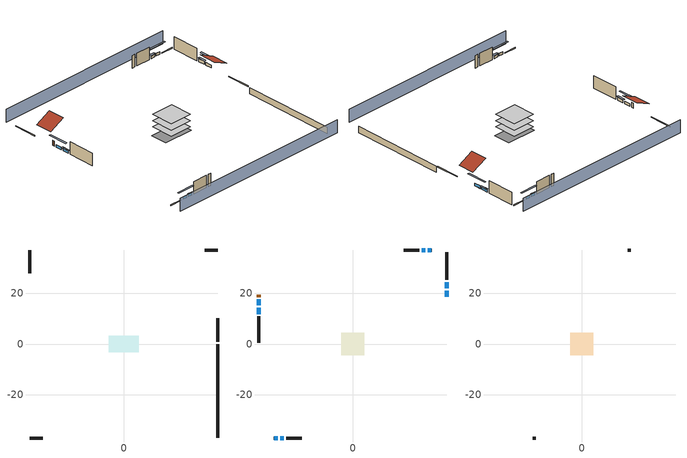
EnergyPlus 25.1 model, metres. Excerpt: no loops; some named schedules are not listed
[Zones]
basement - unconditioned
 floor foundation (Slab1 construction): -5.95,-3.31 -5.95,3.31 5.95,3.31 5.95,-3.31 z-2.13
 wall outside (RimJoist1 construction): 37.1,0.9 37.1,10.07 z0.3:0.61
 wall outside (RimJoist2 construction): -37.1,-37.1 -32.01,-37.1 z0.3:0.61
 wall outside (RimJoist3 construction): -37.1,37.1 -37.1,27.92 z0.3:0.61
 wall outside (RimJoist4 construction): 37.1,37.1 32.01,37.1 z0.3:0.61
 wall foundation (FoundationWall1 construction): 37.1,-37.1 37.1,-0.03 z-2.13:0.3
conditioned space
 floor to basement - unconditioned (Floor1 construction): -4.44,-4.44 -4.44,4.44 4.44,4.44 4.44,-4.44 z0.3
 floor adiabatic (AdiabaticFloorConstruction): -4.44,-4.44 -4.44,4.44 4.44,4.44 4.44,-4.44 z2.74
 wall outside (AdiabaticWallConstruction 1): -37.1,19.42 -37.1,18.51 z0.3:2.34
 wall outside (AdiabaticWallConstruction): 37.1,18.57 37.1,21.02 / 37.1,21.94 37.1,24.39 / -37.1,17.58 -37.1,15.24 z0.3:1.37; -31.08,-37.1 -29.59,-37.1 / -28.66,-37.1 -27.17,-37.1 / 31.08,37.1 29.59,37.1 / 28.66,37.1 27.17,37.1 z0.3:1.28; -37.1,14.31 -37.1,11.82 z0.3:1.4
 wall outside (Wall1 construction): 37.1,25.32 37.1,36.17 z0.3:5.18
 wall outside (Wall2 construction): -26.25,-37.1 -20.22,-37.1 z0.3:5.18
 wall outside (Wall3 construction): -37.1,10.89 -37.1,0.43 z0.3:5.18
 wall outside (Wall4 construction): 26.25,37.1 20.22,37.1 z0.3:5.18
 window (WindowConstruction): 37.1,18.57 37.1,21.02 z0.3:1.37
 window (WindowConstruction 1): 37.1,21.95 37.1,24.39 z0.3:1.37
 window (WindowConstruction 2): -31.08,-37.1 -29.59,-37.1 z0.3:1.28
 window (WindowConstruction 3): -28.66,-37.1 -27.18,-37.1 z0.3:1.28
 window (WindowConstruction 4): -37.1,17.58 -37.1,15.24 z0.3:1.37
 window (WindowConstruction 5): -37.1,14.31 -37.1,11.82 z0.3:1.4
 window (WindowConstruction 6): 31.08,37.1 29.59,37.1 z0.3:1.28
 window (WindowConstruction 7): 28.66,37.1 27.18,37.1 z0.3:1.28
 door (Door): -37.1,19.42 -37.1,18.51 z0.3:2.34
 ceiling adiabatic (AdiabaticFloorConstruction): 4.44,-4.44 4.44,4.44 -4.44,4.44 -4.44,-4.44 z2.74
attic - vented
 floor to conditioned space (Floor2 construction Reversed): -4.44,-4.44 -4.44,4.44 4.44,4.44 4.44,-4.44 z5.18
 wall outside (Wall5 construction): -19.29,-37.1 -18.17,-37.1 z0.3:5.18
 wall outside (Wall6 construction): 19.29,37.1 18.17,37.1 z0.3:5.18
 roof outside (Roof1 construction): 37.1,17.64,5.18 31.16,17.64,8.15 31.16,11,8.15 37.1,11,5.18
 roof outside (Roof2 construction): -37.1,20.35,5.18 -31.16,20.35,8.15 -31.16,26.99,8.15 -37.1,26.99,5.18
shading: 37.1,41.67 -37.1,41.67 / -37.1,-41.67 37.1,-41.67 z0:5.18; 37.1,23.76 37.1,15.83 37.71,15.83 37.71,23.76 z4.11; 37.1,24.7 37.1,21.64 37.71,21.64 37.71,24.7 z1.68; -26.85,-37.1 -33.82,-37.1 -33.82,-37.71 -26.85,-37.71 z4.02; -26.87,-37.1 -28.97,-37.1 -28.97,-37.71 -26.87,-37.71 z1.58; -37.1,12.49 -37.1,20.32 -37.71,20.32 -37.71,12.49 z4.11; -37.1,11.51 -37.1,14.61 -37.71,14.61 -37.71,11.51 z1.71; 26.85,37.1 33.82,37.1 33.82,37.71 26.85,37.71 z4.02; 26.87,37.1 28.97,37.1 28.97,37.71 26.87,37.71 z1.58
[Building]
Building 1: Terrain=Suburbs
[Site:Location]
Minot_ND: Latitude {deg}=48.1414; Longitude {deg}=-101.387; Time Zone {hr}=-6; Elevation {m}=523; Keep Site Location Information=Yes
[Site:GroundTemperature:Shallow]
-0.760285, -3.35913, -3.56725, -2.33397, 2.61697, 7.54485, 11.8171, 14.5234, 14.7533, 12.5522, 8.3889, 3.61219
[Site:WaterMainsTemperature]
Calculation Method=Schedule; Temperature Schedule=mains temperature schedule
[Material] Roughness=Rough; Thermal Absorptance=0.9
Name | Thickness {m} | Conductivity {W/m-K} | Density {kg/m3} | Specific Heat {J/kg-K} | Solar Absorptance | Visible Absorptance
asphalt or fiberglass shingles | 0.00635 | 0.162714 | 1121.4 | 1465.45 | 0.85 | 0.85
brick veneer | 0.1016 | 0.793375 | 1762.2 | 795.53 | 0.85 | 0.85
ceiling loosefill ins | 0.338667 | 0.0480833 | 16.02 | 1046.75 | 0.7 | 0.7
ceiling stud and cavity | 0.1397 | 0.0920385 | 65.682 | 1177.47 | 0.7 | 0.7
concrete 4.0 in. | 0.1016 | 1.803125 | 2242.8 | 837.4 | 0.7 | 0.7
concrete 8.0 in. | 0.2032 | 1.803125 | 2242.8 | 837.4 | 0.7 | 0.7
door material | 0.04445 | 0.0612267 | 512.64 | 1214.23 | 0.7 | 0.7
exterior vertical ins | 0.077724 | 0.029427 | 32.04 | 1214.23 | 0.7 | 0.7
floor covering | 0.0127 | 0.0433444 | 54.468 | 1339.84 | 0.6 | 0.6
floor rigid ins; wall rigid ins 1 | 0.512978 | 0.029427 | 32.04 | 1214.23 | 0.7 | 0.7
floor stud and cavity | 0.1397 | 0.923637 | 92.3553 | 1139.71 | 0.7 | 0.7
floor stud and cavity 1 | 0.1397 | 1.75129 | 37.0049 | 1207.88 | 0.7 | 0.7
furniture material basement - unconditioned 1; furniture material conditioned space 1 | 0.1524 | 0.115458 | 640.8 | 1214.23 | 0.6 | 0.6
gypsum board | 0.0127 | 0.160291 | 801 | 837.4 | 0.6 | 0.6
osb sheathing 0.5 in. | 0.0127 | 0.115458 | 512.64 | 1214.23 | 0.6 | 0.6
osb sheathing 0.5 in. 1 | 0.0127 | 0.115458 | 512.64 | 1214.23 | 0.7 | 0.7
osb sheathing 0.75 in. | 0.01905 | 0.115458 | 512.64 | 1214.23 | 0.7 | 0.7
osb sheathing 2.0 in. | 0.0508 | 0.115458 | 512.64 | 1214.23 | 0.7 | 0.7
rim joist rigid ins; wall rigid ins | 0.051816 | 0.029427 | 32.04 | 1214.23 | 0.7 | 0.7
rim joist stud and cavity | 0.0508 | 0.0704178 | 125.044 | 1163.47 | 0.6 | 0.6
roof rigid ins | 0.00281632 | 0.029427 | 32.04 | 1214.23 | 0.7 | 0.7
wall stud and cavity | 0.1397 | 0.231908 | 139.0536 | 1170.24 | 0.7 | 0.7
wall stud and cavity 1 | 0.1397 | 0.447971 | 139.0536 | 1170.24 | 0.6 | 0.6
wall stud and cavity 2 | 0.0889 | 0.380278 | 52.3479 | 1209.89 | 0.7 | 0.7
wall stud and cavity 3 | 0.0889 | 0.391764 | 83.0341 | 1211.67 | 0.7 | 0.7
wood siding; wood siding 1 | 0.0254 | 0.102417 | 544.68 | 1172.36 | 0.7 | 0.7
[WindowMaterial:SimpleGlazingSystem]
WindowMaterial: U-Factor {W/m2-K}=2.78222; Solar Heat Gain Coefficient=0.56
[Construction]
AdiabaticFloorConstruction: floor stud and cavity 1, floor rigid ins, osb sheathing 0.75 in., floor covering
AdiabaticWallConstruction: wood siding, wall rigid ins 1, wall stud and cavity 2, gypsum board
AdiabaticWallConstruction 1: wood siding 1, wall rigid ins 1, wall stud and cavity 2, gypsum board
Door: door material
Floor1 construction: floor stud and cavity, osb sheathing 0.75 in., floor covering
Floor2 construction Reversed: gypsum board, ceiling stud and cavity, ceiling loosefill ins
FoundationWall1 construction: concrete 8.0 in.
furniture construction basement - unconditioned 1: furniture material basement - unconditioned 1
furniture construction conditioned space 1: furniture material conditioned space 1
PartitionWallConstruction: gypsum board, wall stud and cavity 3, gypsum board
RimJoist1 construction; RimJoist2 construction; RimJoist3 construction; RimJoist4 construction: brick veneer, rim joist rigid ins, osb sheathing 2.0 in., rim joist stud and cavity
Roof1 construction; Roof2 construction: asphalt or fiberglass shingles, roof rigid ins, osb sheathing 0.5 in.
Slab1 construction: concrete 4.0 in.
Wall1 construction; Wall2 construction; Wall3 construction; Wall4 construction: brick veneer, wall rigid ins, osb sheathing 0.5 in. 1, wall stud and cavity, gypsum board
Wall5 construction; Wall6 construction: brick veneer, osb sheathing 0.5 in. 1, wall stud and cavity 1
WindowConstruction; WindowConstruction 1; WindowConstruction 2; WindowConstruction 3; WindowConstruction 4; WindowConstruction 5; WindowConstruction 6; WindowConstruction 7: WindowMaterial
[Zone] Multiplier=1; Part of Total Floor Area=Yes
Name | Volume {m3}
attic - vented | 52.2111
basement - unconditioned | 192.328
conditioned space | 384.656
[Space]
Name | Zone | Volume {m3}
attic - vented 1 | attic - vented | 52.2111
basement - unconditioned 1 | basement - unconditioned | 192.328
conditioned space 1 | conditioned space | 384.656
[ZoneInfiltration:EffectiveLeakageArea]
infil attic - vented 1: Zone or Space=attic - vented 1; Schedule=Always On Discrete; Effective Air Leakage Area {cm2}=2628.89; Stack Coefficient=0.000138094; Wind Coefficient=4.18998e-05
[ZoneMixing]
whole house fan mix: Zone or Space=attic - vented; Schedule=Always On Continuous; Design Flow Rate Calculation Method=Flow/Zone; Design Flow Rate {m3/s}=0; Source Zone or Space=conditioned space
[SurfaceProperty:ExposedFoundationPerimeter]
Slab1: Exposed Perimeter Calculation Method=TotalExposedPerimeter; Total Exposed Perimeter {m}=37.06368
[InternalMass]
Name | Construction | Zone or ZoneList | Space or SpaceList | Surface Area {m2}
furniture mass basement - unconditioned 1 | furniture construction basement - unconditioned 1 | basement - unconditioned | basement - unconditioned 1 | 31.54987
furniture mass conditioned space 1 | furniture construction conditioned space 1 | conditioned space | conditioned space 1 | 63.09974
partition wall mass | PartitionWallConstruction | conditioned space | conditioned space 1 | 157.749
[ElectricEquipment] Design Level Calculation Method=EquipmentLevel
Name | Zone or ZoneList or Space or SpaceList | Schedule | Design Level {W} | Fraction Latent | Fraction Radiant | Fraction Lost
freezer | basement - unconditioned 1 | freezer schedule | 180.892 | 0 | 0.6 | 0
fridge 1 | basement - unconditioned 1 | fridge schedule 1 | 94.7945 | 0 | 0.6 | 0
ceiling fan | conditioned space 1 | ceiling_fan | 58.9306 | 0 | 0.558 | 0
clothes dryer | conditioned space 1 | clothes_dryer | 6127.45 | 0.015 | 0.081 | 0.85
clothes washer | conditioned space 1 | clothes_washer | 2654.75 | 0.03 | 0.162 | 0.7
cooking range | conditioned space 1 | cooking_range | 2889.14 | 0.08 | 0.432 | 0.2
dishwasher | conditioned space 1 | dishwasher | 889.274 | 0.3 | 0.18 | 0.4
fridge | conditioned space 1 | fridge schedule | 43.8356 | 0 | 0.6 | 0
mech vent bath fan 0 | conditioned space 1 | mech vent bath fan 0 schedule | 30 | 0 | 0 | 1
mech vent house fan | conditioned space 1 | mech vent house fan schedule | 0 | 0 | 0 | 1
mech vent house fan cfis | conditioned space 1 | mech vent house fan cfis schedule | 0 | 0 | 0 | 0
mech vent range fan 0 | conditioned space 1 | mech vent range fan 0 schedule | 30 | 0 | 0 | 1
misc plug loads | conditioned space 1 | plug_loads_other | 281.981 | 0.045 | 0.513 | 0.1
misc tv | conditioned space 1 | plug_loads_tv | 341.624 | 0 | 0.6 | 0
whole house fan | conditioned space 1 | Always On Discrete | 0 | 0 | 0 | 1
[OtherEquipment] Design Level Calculation Method=EquipmentLevel
Name | Fuel Type | Zone or ZoneList or Space or SpaceList | Schedule | Design Level {W} | Fraction Latent | Fraction Radiant | Fraction Lost
water heater energy adjustment1 | Electricity | basement - unconditioned 1 | Always On Discrete | 0.01 | 0 | 0 | 1
air source heat pump htg coil defrost heat load; mech vent house fan sensible load | None | conditioned space 1 | Always On Discrete | 0 | 0 | 0 | 0
air source heat pump htg coil defrost supp heat energy; air source heat pump htg coil pan heater energy | Electricity | conditioned space 1 | Always On Discrete | 0 | 0 | 0 | 1
clothes dryer 1 | Electricity | conditioned space 1 | clothes_dryer | 0 | 0.015 | 0.081 | 0.85
cooking range 1 | Electricity | conditioned space 1 | cooking_range | 0 | 0.08 | 0.432 | 0.2
general water use latent | None | conditioned space 1 | general water use schedule | 25.6591 | 1 | 0 | 0
general water use sensible | None | conditioned space 1 | general water use schedule | -25.2881 | 0 | 0.6 | 0
mech vent house fan latent load | None | conditioned space 1 | Always On Discrete | 0 | 1 | 0 | 0
[ZoneInfiltration:DesignFlowRate] Schedule=Always On Discrete; Density Basis=Outdoor
Name | Zone or ZoneList or Space or SpaceList | Design Flow Rate Calculation Method | Air Changes per Hour {1/hr} | Constant Term Coefficient | Temperature Term Coefficient | Velocity Term Coefficient | Velocity Squared Term Coefficient | Design Flow Rate {m3/s}
infil basement - unconditioned 1 | basement - unconditioned 1 | AirChanges/Hour | 0.1 | 1 | 0 | 0 | 0
infil flow; natural vent flow; whole house fan flow | conditioned space 1 | Flow/Zone |  |  |  |  |  | 0
[SurfaceProperty:IncidentSolarMultiplier] Incident Solar Multiplier=1; Incident Solar Multiplier Schedule=trans schedule winter=0.8024 summer=0.8024
Window1; Window2; Window3; Window4; Window5; Window6; Window7; Window8
[Lights]
interior lighting: Zone or ZoneList or Space or SpaceList=conditioned space 1; Schedule=lighting_interior; Design Level Calculation Method=LightingLevel; Lighting Level {W}=258.551; Return Air Fraction=0; Fraction Radiant=0.6; Fraction Visible=0.2; Fraction Replaceable=1
[People]
occupants: Zone or ZoneList or Space or SpaceList=conditioned space 1; Number of People Schedule=occupants; Number of People Calculation Method=People; Number of People=1; Fraction Radiant=0.314171; Sensible Heat Fraction=0.56303; Activity Level Schedule=occupants activity schedule; Carbon Dioxide Generation Rate {m3/s-W}=0; Enable ASHRAE 55 Comfort Warnings=No; Mean Radiant Temperature Calculation Type=EnclosureAveraged
[AvailabilityManager:Scheduled]
air source heat pump airloop Availability Manager: Schedule=Always On Discrete
[WaterUse:Equipment]
dishwasher: Peak Flow Rate {m3/s}=5.3021e-06; Flow Rate Fraction Schedule=hot_water_dishwasher
[Foundation:Kiva]
Foundation Kiva 1: Initial Indoor Air Temperature {C}=-3.74004; Wall Height Above Grade {m}=0.3048; Wall Depth Below Slab {m}=0.2032; Custom Block Material Name 1=exterior vertical ins; Custom Block Depth 1 {m}=2.4384; Custom Block X Position 1 {m}=0.2032; Custom Block Z Position 1 {m}=0
[Foundation:Kiva:Settings]
Soil Conductivity {W/m-K}=1.9041; Soil Density {kg/m3}=1842.3; Soil Specific Heat {J/kg-K}=418.7; Ground Solar Absorptivity=0.9; Ground Thermal Absorptivity=0.9; Ground Surface Roughness {m}=0.03; Far-Field Width {m}=40; Deep-Ground Boundary Condition=ZeroFlux; Deep-Ground Depth {m}=40; Minimum Cell Dimension {m}=0.2; Maximum Cell Growth Coefficient=3; Simulation Timestep=Timestep
[Exterior:Lights]
exterior lighting: Schedule=exterior lighting schedule; Design Level {W}=7.09205
[EnergyManagementSystem:GlobalVariable]
air_source_heat_pump_airloop_Fan_RTF
infil_program_Qfan
infil_program_Qinf
natural_vent_program_Qnv
natural_vent_program_Qwhf
[EnergyManagementSystem:Sensor]
Name | Output:Variable or Output:Meter Index Key | Output:Variable or Output:Meter
airflow_gain | infil flow | Infiltration Sensible Heat Gain Energy
airflow_gain_1 | natural vent flow | Infiltration Sensible Heat Gain Energy
airflow_gain_2 | whole house fan flow | Infiltration Sensible Heat Gain Energy
airflow_loss | infil flow | Infiltration Sensible Heat Loss Energy
airflow_loss_1 | natural vent flow | Infiltration Sensible Heat Loss Energy
airflow_loss_2 | whole house fan flow | Infiltration Sensible Heat Loss Energy
air_source_heat_pump_htg_coil_tout_s | Environment | Site Outdoor Air Drybulb Temperature
clg_load_cond |  | Cooling:EnergyTransfer:Zone:CONDITIONED SPACE
clg_sp_s; clg_sp_s_1 | cooling setpoint | Schedule Value
clothes_dryer_exhaust_0_sch_s | clothes_dryer | Schedule Value
cool_season | cooling season schedule | Schedule Value
fridge_tin_s_1 | basement - unconditioned | Zone Mean Air Temperature
htg_load_cond |  | Heating:EnergyTransfer:Zone:CONDITIONED SPACE
htg_sp_s; htg_sp_s_1 | heating setpoint | Schedule Value
ig_defrost_0 | air source heat pump htg coil defrost heat load | Other Equipment Total Heating Energy
ig_ee_conv | ceiling fan | Electric Equipment Convective Heating Energy
ig_ee_conv_1 | clothes dryer | Electric Equipment Convective Heating Energy
ig_ee_conv_3 | cooking range | Electric Equipment Convective Heating Energy
ig_ee_conv_4 | dishwasher | Electric Equipment Convective Heating Energy
ig_ee_conv_5 | fridge | Electric Equipment Convective Heating Energy
ig_ee_conv_6 | misc plug loads | Electric Equipment Convective Heating Energy
ig_ee_conv_7 | misc tv | Electric Equipment Convective Heating Energy
ig_ee_conv_8 | whole house fan | Electric Equipment Convective Heating Energy
ig_ee_rad | ceiling fan | Electric Equipment Radiant Heating Energy
ig_ee_rad_1 | clothes dryer | Electric Equipment Radiant Heating Energy
ig_ee_rad_3 | cooking range | Electric Equipment Radiant Heating Energy
ig_ee_rad_4 | dishwasher | Electric Equipment Radiant Heating Energy
ig_ee_rad_5 | fridge | Electric Equipment Radiant Heating Energy
ig_ee_rad_6 | misc plug loads | Electric Equipment Radiant Heating Energy
ig_ee_rad_7 | misc tv | Electric Equipment Radiant Heating Energy
ig_ee_rad_8 | whole house fan | Electric Equipment Radiant Heating Energy
ig_lgt_conv | interior lighting | Lights Convective Heating Energy
ig_lgt_rad | interior lighting | Lights Radiant Heating Energy
ig_lgt_vis | interior lighting | Lights Visible Radiation Heating Energy
ig_oe_conv | air source heat pump htg coil defrost heat load | Other Equipment Convective Heating Energy
ig_oe_conv_1 | air source heat pump htg coil defrost supp heat energy | Other Equipment Convective Heating Energy
ig_oe_conv_2 | air source heat pump htg coil pan heater energy | Other Equipment Convective Heating Energy
ig_oe_conv_3 | clothes dryer 1 | Other Equipment Convective Heating Energy
ig_oe_conv_4 | cooking range 1 | Other Equipment Convective Heating Energy
ig_oe_conv_5 | general water use latent | Other Equipment Convective Heating Energy
ig_oe_conv_6 | general water use sensible | Other Equipment Convective Heating Energy
ig_oe_rad | air source heat pump htg coil defrost heat load | Other Equipment Radiant Heating Energy
ig_oe_rad_1 | air source heat pump htg coil defrost supp heat energy | Other Equipment Radiant Heating Energy
ig_oe_rad_2 | air source heat pump htg coil pan heater energy | Other Equipment Radiant Heating Energy
ig_oe_rad_3 | clothes dryer 1 | Other Equipment Radiant Heating Energy
ig_oe_rad_4 | cooking range 1 | Other Equipment Radiant Heating Energy
ig_oe_rad_5 | general water use latent | Other Equipment Radiant Heating Energy
ig_oe_rad_6 | general water use sensible | Other Equipment Radiant Heating Energy
ig_ppl_conv | occupants | People Convective Heating Energy
ig_ppl_rad | occupants | People Radiant Heating Energy
im_conv | furniture mass conditioned space 1 | Surface Inside Face Convection Heat Gain Energy
im_conv_1 | partition wall mass | Surface Inside Face Convection Heat Gain Energy
im_ig | furniture mass conditioned space 1 | Surface Inside Face Internal Gains Radiation Heat Gain Energy
im_ig_1 | partition wall mass | Surface Inside Face Internal Gains Radiation Heat Gain Energy
im_lgt | furniture mass conditioned space 1 | Surface Inside Face Lights Radiation Heat Gain Energy
im_lgt_1 | partition wall mass | Surface Inside Face Lights Radiation Heat Gain Energy
im_sol | furniture mass conditioned space 1 | Surface Inside Face Solar Radiation Heat Gain Energy
im_sol_1 | partition wall mass | Surface Inside Face Solar Radiation Heat Gain Energy
im_surf | furniture mass conditioned space 1 | Surface Inside Face Net Surface Thermal Radiation Heat Gain Energy
im_surf_1 | partition wall mass | Surface Inside Face Net Surface Thermal Radiation Heat Gain Energy
mech_vent_bath_fan_0_sch_s | mech vent bath fan 0 schedule | Schedule Value
mech_vent_range_fan_0_sch_s | mech vent range fan 0 schedule | Schedule Value
mv_conv | mech vent bath fan 0 | Electric Equipment Convective Heating Energy
mv_conv_1 | mech vent house fan | Electric Equipment Convective Heating Energy
mv_conv_2 | mech vent house fan cfis | Electric Equipment Convective Heating Energy
mv_conv_3 | mech vent range fan 0 | Electric Equipment Convective Heating Energy
mv_conv_4 | mech vent house fan latent load | Other Equipment Convective Heating Energy
mv_conv_5 | mech vent house fan sensible load | Other Equipment Convective Heating Energy
mv_rad | mech vent bath fan 0 | Electric Equipment Radiant Heating Energy
mv_rad_1 | mech vent house fan | Electric Equipment Radiant Heating Energy
mv_rad_2 | mech vent house fan cfis | Electric Equipment Radiant Heating Energy
mv_rad_3 | mech vent range fan 0 | Electric Equipment Radiant Heating Energy
mv_rad_4 | mech vent house fan latent load | Other Equipment Radiant Heating Energy
mv_rad_5 | mech vent house fan sensible load | Other Equipment Radiant Heating Energy
natural_vent_s | natural vent schedule | Schedule Value
out_pb_s |  | Site Outdoor Air Barometric Pressure
out_wt_s |  | Site Outdoor Air Humidity Ratio
site_vw_s |  | Site Wind Speed
ss_back_out | Window1 | Surface Window Shortwave from Zone Back Out Window Heat Transfer Rate
ss_back_out_1 | Window2 | Surface Window Shortwave from Zone Back Out Window Heat Transfer Rate
ss_back_out_2 | Window3 | Surface Window Shortwave from Zone Back Out Window Heat Transfer Rate
ss_back_out_3 | Window4 | Surface Window Shortwave from Zone Back Out Window Heat Transfer Rate
ss_back_out_4 | Window5 | Surface Window Shortwave from Zone Back Out Window Heat Transfer Rate
ss_back_out_5 | Window6 | Surface Window Shortwave from Zone Back Out Window Heat Transfer Rate
ss_back_out_6 | Window7 | Surface Window Shortwave from Zone Back Out Window Heat Transfer Rate
ss_back_out_7 | Window8 | Surface Window Shortwave from Zone Back Out Window Heat Transfer Rate
ss_conv | Door1 | Surface Inside Face Convection Heat Gain Energy
ss_conv_1 | Window1 | Surface Inside Face Convection Heat Gain Energy
ss_conv_2 | Window2 | Surface Inside Face Convection Heat Gain Energy
ss_conv_3 | Window3 | Surface Inside Face Convection Heat Gain Energy
ss_conv_4 | Window4 | Surface Inside Face Convection Heat Gain Energy
ss_conv_5 | Window5 | Surface Inside Face Convection Heat Gain Energy
ss_conv_6 | Window6 | Surface Inside Face Convection Heat Gain Energy
ss_conv_7 | Window7 | Surface Inside Face Convection Heat Gain Energy
ss_conv_8 | Window8 | Surface Inside Face Convection Heat Gain Energy
ss_ig | Door1 | Surface Inside Face Internal Gains Radiation Heat Gain Energy
ss_ig_1 | Window1 | Surface Inside Face Internal Gains Radiation Heat Gain Energy
ss_ig_2 | Window2 | Surface Inside Face Internal Gains Radiation Heat Gain Energy
ss_ig_3 | Window3 | Surface Inside Face Internal Gains Radiation Heat Gain Energy
ss_ig_4 | Window4 | Surface Inside Face Internal Gains Radiation Heat Gain Energy
ss_ig_5 | Window5 | Surface Inside Face Internal Gains Radiation Heat Gain Energy
ss_ig_6 | Window6 | Surface Inside Face Internal Gains Radiation Heat Gain Energy
ss_ig_7 | Window7 | Surface Inside Face Internal Gains Radiation Heat Gain Energy
ss_ig_8 | Window8 | Surface Inside Face Internal Gains Radiation Heat Gain Energy
ss_lgt | Door1 | Surface Inside Face Lights Radiation Heat Gain Energy
ss_sol | Door1 | Surface Inside Face Solar Radiation Heat Gain Energy
ss_surf | Door1 | Surface Inside Face Net Surface Thermal Radiation Heat Gain Energy
ss_surf_1 | Window1 | Surface Inside Face Net Surface Thermal Radiation Heat Gain Energy
ss_surf_2 | Window2 | Surface Inside Face Net Surface Thermal Radiation Heat Gain Energy
ss_surf_3 | Window3 | Surface Inside Face Net Surface Thermal Radiation Heat Gain Energy
ss_surf_4 | Window4 | Surface Inside Face Net Surface Thermal Radiation Heat Gain Energy
ss_surf_5 | Window5 | Surface Inside Face Net Surface Thermal Radiation Heat Gain Energy
ss_surf_6 | Window6 | Surface Inside Face Net Surface Thermal Radiation Heat Gain Energy
ss_surf_7 | Window7 | Surface Inside Face Net Surface Thermal Radiation Heat Gain Energy
ss_surf_8 | Window8 | Surface Inside Face Net Surface Thermal Radiation Heat Gain Energy
ss_trans_in | Window1 | Surface Window Transmitted Solar Radiation Rate
ss_trans_in_1 | Window2 | Surface Window Transmitted Solar Radiation Rate
ss_trans_in_2 | Window3 | Surface Window Transmitted Solar Radiation Rate
ss_trans_in_3 | Window4 | Surface Window Transmitted Solar Radiation Rate
ss_trans_in_4 | Window5 | Surface Window Transmitted Solar Radiation Rate
ss_trans_in_5 | Window6 | Surface Window Transmitted Solar Radiation Rate
ss_trans_in_6 | Window7 | Surface Window Transmitted Solar Radiation Rate
ss_trans_in_7 | Window8 | Surface Window Transmitted Solar Radiation Rate
ss_trans_out | Window1 | Surface Inside Face Initial Transmitted Diffuse Transmitted Out Window Solar Radiation Rate
ss_trans_out_1 | Window2 | Surface Inside Face Initial Transmitted Diffuse Transmitted Out Window Solar Radiation Rate
ss_trans_out_2 | Window3 | Surface Inside Face Initial Transmitted Diffuse Transmitted Out Window Solar Radiation Rate
ss_trans_out_3 | Window4 | Surface Inside Face Initial Transmitted Diffuse Transmitted Out Window Solar Radiation Rate
ss_trans_out_4 | Window5 | Surface Inside Face Initial Transmitted Diffuse Transmitted Out Window Solar Radiation Rate
ss_trans_out_5 | Window6 | Surface Inside Face Initial Transmitted Diffuse Transmitted Out Window Solar Radiation Rate
ss_trans_out_6 | Window7 | Surface Inside Face Initial Transmitted Diffuse Transmitted Out Window Solar Radiation Rate
ss_trans_out_7 | Window8 | Surface Inside Face Initial Transmitted Diffuse Transmitted Out Window Solar Radiation Rate
s_conv | Floor1 | Surface Inside Face Convection Heat Gain Energy
s_conv_1 | Floor2 | Surface Inside Face Convection Heat Gain Energy
s_conv_2 | inferred conditioned ceiling | Surface Inside Face Convection Heat Gain Energy
s_conv_3 | inferred conditioned floor | Surface Inside Face Convection Heat Gain Energy
s_conv_4 | Wall1 | Surface Inside Face Convection Heat Gain Energy
s_conv_5 | Wall2 | Surface Inside Face Convection Heat Gain Energy
s_conv_6 | Wall3 | Surface Inside Face Convection Heat Gain Energy
s_conv_7 | Wall4 | Surface Inside Face Convection Heat Gain Energy
s_ig | Floor1 | Surface Inside Face Internal Gains Radiation Heat Gain Energy
s_ig_1 | Floor2 | Surface Inside Face Internal Gains Radiation Heat Gain Energy
s_ig_2 | inferred conditioned ceiling | Surface Inside Face Internal Gains Radiation Heat Gain Energy
s_ig_3 | inferred conditioned floor | Surface Inside Face Internal Gains Radiation Heat Gain Energy
s_ig_4 | Wall1 | Surface Inside Face Internal Gains Radiation Heat Gain Energy
s_ig_5 | Wall2 | Surface Inside Face Internal Gains Radiation Heat Gain Energy
s_ig_6 | Wall3 | Surface Inside Face Internal Gains Radiation Heat Gain Energy
s_ig_7 | Wall4 | Surface Inside Face Internal Gains Radiation Heat Gain Energy
s_lgt | Floor1 | Surface Inside Face Lights Radiation Heat Gain Energy
s_lgt_1 | Floor2 | Surface Inside Face Lights Radiation Heat Gain Energy
s_lgt_2 | inferred conditioned ceiling | Surface Inside Face Lights Radiation Heat Gain Energy
